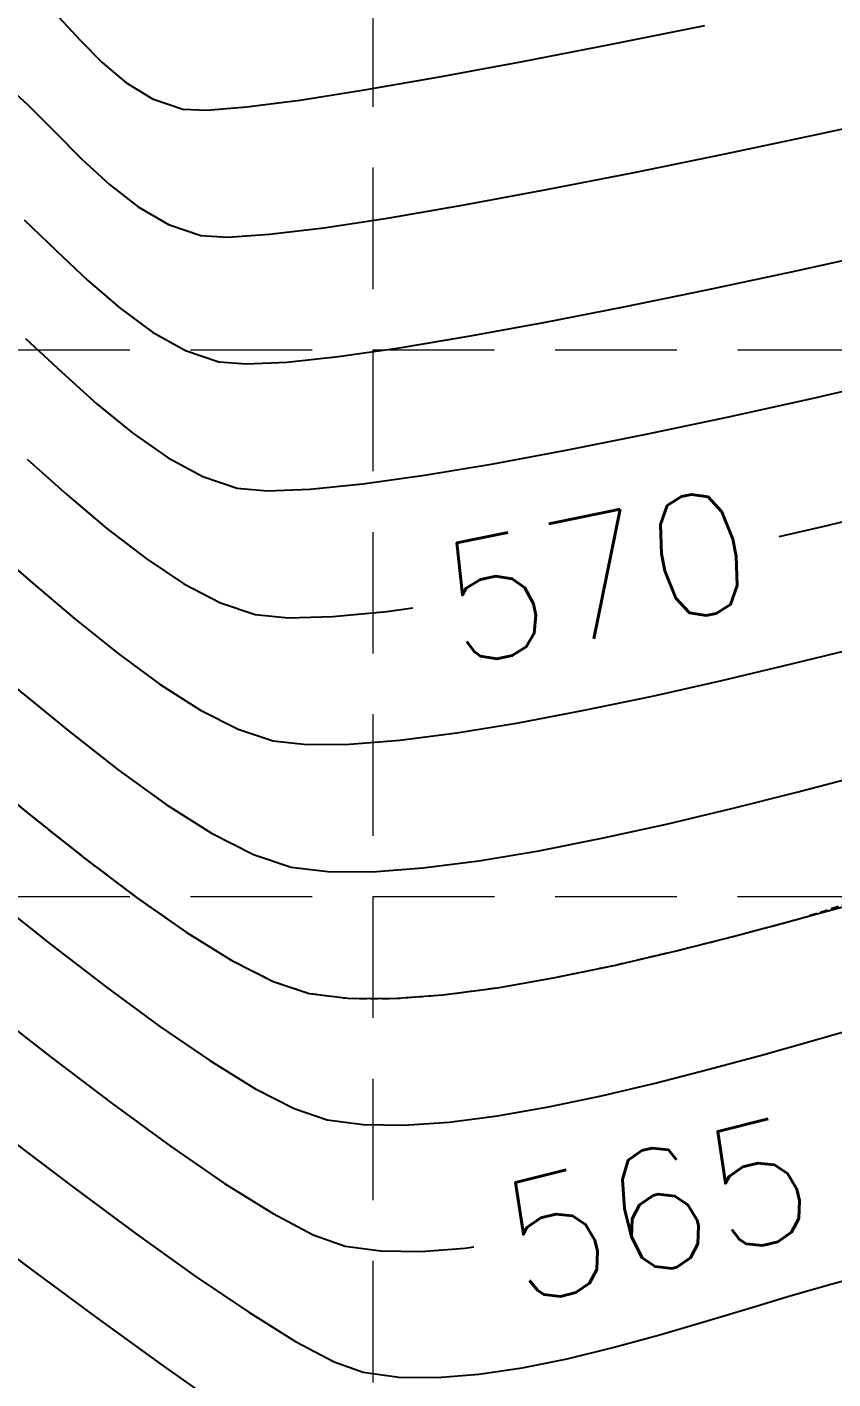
# Model space of a CAD drawing. Header units: inches. Extents: x 2547543 to 2548696, y 7125653 to 7126375.
# Drawn here: x 2548108.21 to 2548134.72, y 7125854.49 to 7125899 of the extents above; entities that cross this region are included whole.
import ezdxf

# ---------------------------------------------------------------- set-up
doc = ezdxf.new("R2010")
doc.units = ezdxf.units.IN
doc.header["$MEASUREMENT"] = 0
doc.linetypes.add('DASHED2', pattern=[0.375, 0.25, -0.125])
doc.linetypes.add('HIDDEN', pattern=[0.375, 0.25, -0.125])
for name, color, linetype in [('CONT-MJR', 6, 'Continuous'), ('CONT-MNR', 14, 'Continuous'), ('GRID', 254, 'HIDDEN'), ('V-100YR-LINE', 2, 'DASHED2')]:
    doc.layers.add(name, color=color, linetype=linetype)
doc.styles.add('L80', font='simplex', dxfattribs={"height": 3.2})

msp = doc.modelspace()

# ---------------------------------------------------------------- linework, layer by layer
at = {"layer": 'CONT-MJR', "color": 35, "extrusion": (0.6637860606359386, 0.747922499798891, 0), "elevation": 7021008.262583165}
msp.add_lwpolyline([(2824275.524099344, 570), (2824273.75770066, 570)], dxfattribs=at)
at = {"layer": 'CONT-MJR', "color": 35, "extrusion": (-0.645385673017661, -0.7638568799608606, 0), "elevation": -7087668.597900781}
msp.add_lwpolyline([(-2652552.191386411, 570.0000000000005), (-2652550.477526556, 570.0000000000005)], dxfattribs=at)
at = {"layer": 'CONT-MJR', "color": 35}
for points, elevation in [([(2548134.394658295, 7125882.559413654), (2548136.911416539, 7125883.159514984)], 570), ([(2548132.957294618, 7125882.228587432), (2548134.394658295, 7125882.559413654)], 570), ([(2548112.121359013, 7125881.503240512), (2548113.369693822, 7125880.669130454)], 570), ([(2548118.26911524, 7125879.591436242), (2548120.047461895, 7125879.761003147)], 570), ([(2548120.047461895, 7125879.761003147), (2548120.897460217, 7125879.879104439)], 570), ([(2548108.962144382, 7125865.108567122), (2548111.002297813, 7125863.560273349)], 565), ([(2548112.93089481, 7125862.15123803), (2548114.705027462, 7125860.929397903)], 565), ([(2548114.705027462, 7125860.929397903), (2548116.28178786, 7125859.94268971)], 565), ([(2548122.60665122, 7125858.796035212), (2548122.904062171, 7125858.837128351)], 565)]:
    msp.add_lwpolyline(points, dxfattribs=dict(at, elevation=elevation))
at = {"layer": 'CONT-MJR', "color": 35, "extrusion": (0.6116169098331727, 0.7911540656573287, 0), "elevation": 7196138.58425514}
msp.add_lwpolyline([(2342361.984341796, 570.0000000000009), (2342360.360285422, 570.0000000000009)], dxfattribs=at)
at = {"layer": 'CONT-MJR', "color": 35, "extrusion": (0.4641310592597209, 0.8857665379943236, 0), "elevation": 7494525.207846208}
msp.add_lwpolyline([(1050308.985231141, 570), (1050307.631023675, 570)], dxfattribs=at)
at = {"layer": 'CONT-MJR', "color": 35, "extrusion": (-0.3140424546259534, -0.9494089407060089, 0), "elevation": -7565590.374926254}
msp.add_lwpolyline([(181373.8946265881, 570), (181375.0936982417, 570)], dxfattribs=at)
at = {"layer": 'CONT-MJR', "color": 35, "extrusion": (-0.1004046844439049, -0.9949466816577258, 0), "elevation": -7345713.079179792}
msp.add_lwpolyline([(1819767.568717996, 570), (1819768.671773456, 570)], dxfattribs=at)
at = {"layer": 'CONT-MJR', "color": 35, "extrusion": (0.02604742828360975, -0.9996607081804358, 0), "elevation": -7057089.910910738}
msp.add_lwpolyline([(2732863.086530881, 570.0000000000009), (2732864.551046822, 570.0000000000009)], dxfattribs=at)
at = {"layer": 'CONT-MJR', "color": 35, "extrusion": (0.6138090925312052, 0.7894544938918383, 0), "elevation": 7189598.682549844}
msp.add_lwpolyline([(2362307.395912488, 565.0000000000009), (2362304.724698414, 565.0000000000009)], dxfattribs=at)
at = {"layer": 'CONT-MJR', "color": 35, "extrusion": (-0.5899281510968382, -0.8074557427769439, 0), "elevation": -7257021.866362735}
msp.add_lwpolyline([(-2146260.653041906, 565), (-2146258.264555585, 565)], dxfattribs=at)
at = {"layer": 'CONT-MJR', "color": 35, "extrusion": (0.4658650896234191, 0.8848557612798619, 0), "elevation": 7492436.644348374}
msp.add_lwpolyline([(1064974.008494067, 565.0000000000009), (1064972.498100746, 565.0000000000009)], dxfattribs=at)
at = {"layer": 'CONT-MJR', "color": 35, "extrusion": (-0.3335235486190116, -0.942741768734462, 0), "elevation": -7567702.373118385}
msp.add_lwpolyline([(25575.0500219143, 565), (25576.16728667356, 565)], dxfattribs=at)
at = {"layer": 'CONT-MJR', "color": 35, "extrusion": (-0.1330526565879456, -0.9911089700809343, 0), "elevation": -7401536.60058818}
msp.add_lwpolyline([(1577348.819566648, 565.0000000000009), (1577350.011709357, 565.0000000000009)], dxfattribs=at)
at = {"layer": 'CONT-MJR', "color": 35, "extrusion": (-0.01319510688157513, -0.9999129407875387, 0), "elevation": -7158861.049959885}
msp.add_lwpolyline([(2453871.548523508, 565), (2453872.868321906, 565)], dxfattribs=at)
at = {"layer": 'CONT-MJR', "color": 35, "extrusion": (0.07348403529202566, -0.9972963935346405, 0), "elevation": -6919346.946567448}
msp.add_lwpolyline([(3064868.907399934, 565.0000000000009), (3064870.345151193, 565.0000000000009)], dxfattribs=at)
at = {"layer": 'CONT-MNR', "color": 35, "extrusion": (0.7352739041931082, 0.6777700832971487, 0), "elevation": 6703279.621676903}
msp.add_lwpolyline([(3512455.599777632, 574), (3512454.564447886, 574)], dxfattribs=at)
at = {"layer": 'CONT-MNR', "color": 35}
for points, elevation in [([(2548127.437026769, 7125898.440827131), (2548130.509573777, 7125899.058499773)], 574), ([(2548121.778088124, 7125897.363524979), (2548124.506032904, 7125897.870764435)], 574), ([(2548107.325311288, 7125897.273099706), (2548108.231792453, 7125896.439759613)], 573), ([(2548117.177329591, 7125896.598368949), (2548119.314688372, 7125896.934322054)], 574), ([(2548112.329457015, 7125896.644228145), (2548113.336458495, 7125896.302141479)], 574), ([(2548115.427507722, 7125896.370878957), (2548117.177329591, 7125896.598368949)], 574), ([(2548114.126718709, 7125896.26706537), (2548115.427507722, 7125896.370878957)], 574), ([(2548109.121257314, 7125895.549556931), (2548110.011303313, 7125894.656691996)], 573), ([(2548131.178855103, 7125894.828353388), (2548134.2338735, 7125895.471541569)], 573), ([(2548125.297652864, 7125893.650093461), (2548128.179538386, 7125894.215822671)], 573), ([(2548122.594928049, 7125893.147309805), (2548125.297652864, 7125893.650093461)], 573), ([(2548111.863528505, 7125893.079776709), (2548112.860902585, 7125892.504127027)], 573), ([(2548117.9738786, 7125892.395155339), (2548120.133093457, 7125892.723615749)], 573), ([(2548127.839515326, 7125889.790357502), (2548130.575637121, 7125890.352789169)], 572), ([(2548125.206581768, 7125889.274578827), (2548127.839515326, 7125889.790357502)], 572), ([(2548122.729445434, 7125888.820157997), (2548125.206581768, 7125889.274578827)], 572), ([(2548118.453000387, 7125888.15420929), (2548120.460715312, 7125888.441799867)], 572), ([(2548109.337175459, 7125887.646308379), (2548110.516089119, 7125886.590964428)], 571), ([(2548133.932628594, 7125886.753121576), (2548136.593335367, 7125887.359580558)], 571), ([(2548112.84695932, 7125884.818054868), (2548113.990797576, 7125884.198904234)], 571), ([(2548121.281912218, 7125884.243734302), (2548123.548896181, 7125884.622565588)], 571), ([(2548119.252178098, 7125883.958421187), (2548121.281912218, 7125884.243734302)], 571), ([(2548116.115799768, 7125883.732339666), (2548117.512528917, 7125883.782623794)], 571), ([(2548117.512528917, 7125883.782623794), (2548119.252178098, 7125883.958421187)], 571), ([(2548109.776825995, 7125879.517151023), (2548111.202862416, 7125878.374757869)], 569), ([(2548131.072228582, 7125877.488530725), (2548133.363738368, 7125878.031139086)], 569), ([(2548112.586731236, 7125877.358734054), (2548113.909939637, 7125876.51264334)], 569), ([(2548128.783189678, 7125876.974533392), (2548131.072228582, 7125877.488530725)], 569), ([(2548107.885602051, 7125877.21618887), (2548109.562282558, 7125875.835496343)], 568), ([(2548126.537946679, 7125876.504942985), (2548128.783189678, 7125876.974533392)], 569), ([(2548113.909939637, 7125876.51264334), (2548115.153994801, 7125875.880049489)], 569), ([(2548122.344148483, 7125875.762166541), (2548124.377824606, 7125876.095555401)], 569), ([(2548109.562282558, 7125875.835496343), (2548111.20524306, 7125874.548971609)], 568), ([(2548118.821434169, 7125875.386568571), (2548120.47824333, 7125875.520572297)], 569), ([(2548116.300403912, 7125875.504516259), (2548117.415046022, 7125875.375951258)], 569), ([(2548117.415046022, 7125875.375951258), (2548118.821434169, 7125875.386568571)], 569), ([(2548106.532674057, 7125874.509610705), (2548108.328032054, 7125873.040965999)], 567), ([(2548131.400546565, 7125873.273945399), (2548133.539920775, 7125873.812897088)], 568), ([(2548127.11583786, 7125872.291686021), (2548129.246782058, 7125872.761157768)], 568), ([(2548125.044924574, 7125871.882681981), (2548127.11583786, 7125872.291686021)], 568), ([(2548123.071252805, 7125871.551297473), (2548125.044924574, 7125871.882681981)], 568), ([(2548111.812101565, 7125870.3409957), (2548113.438836467, 7125869.202179722)], 567), ([(2548113.438836467, 7125869.202179722), (2548114.947387058, 7125868.26581627)], 567), ([(2548123.686254424, 7125867.371638195), (2548125.588695387, 7125867.706111418)], 567), ([(2548120.236836961, 7125867.010763586), (2548121.891071117, 7125867.133614847)], 567), ([(2548118.757243451, 7125867.021806623), (2548120.236836961, 7125867.010763586)], 567), ([(2548130.656072484, 7125864.686889224), (2548132.412422221, 7125865.165579086)], 566), ([(2548115.701670676, 7125864.054491669), (2548117.000760696, 7125863.392074347)], 566), ([(2548117.000760696, 7125863.392074347), (2548118.078771163, 7125863.025941128)], 566), ([(2548122.093570823, 7125862.94774313), (2548123.689124912, 7125863.152939042)], 566), ([(2548118.078771163, 7125863.025941128), (2548119.262079956, 7125862.867626309)], 566), ([(2548105.980408828, 7125859.874117118), (2548108.276400112, 7125858.149244787)], 563), ([(2548111.79575274, 7125859.268613116), (2548113.73918498, 7125857.878158003)], 564), ([(2548134.693903422, 7125857.62392019), (2548135.942120761, 7125857.963147885)], 564), ([(2548133.354561763, 7125857.231223559), (2548134.693903422, 7125857.62392019)], 564), ([(2548115.501586785, 7125856.682541232), (2548117.039132128, 7125855.725979808)], 564), ([(2548128.985929121, 7125855.929748464), (2548130.480960785, 7125856.364394853)], 564), ([(2548117.039132128, 7125855.725979808), (2548118.307994985, 7125855.052690742)], 564), ([(2548125.977472573, 7125855.156705828), (2548127.478228441, 7125855.520604509)], 564), ([(2548112.607644571, 7125854.974133085), (2548114.55471296, 7125853.605707426)], 563), ([(2548121.713012101, 7125854.533909863), (2548123.075250576, 7125854.643615662)], 564)]:
    msp.add_lwpolyline(points, dxfattribs=dict(at, elevation=elevation))
at = {"layer": 'CONT-MNR', "color": 35, "extrusion": (0.7147991924273467, 0.6993297609177042, 0), "elevation": 6804739.880680995}
msp.add_lwpolyline([(3311617.416002234, 574.0000000000009), (3311616.384629121, 574.0000000000009)], dxfattribs=at)
at = {"layer": 'CONT-MNR', "color": 35, "extrusion": (0.1909171681529681, -0.9816061506044323, 0), "elevation": -6508344.463728417}
msp.add_lwpolyline([(3861710.929661391, 574.0000000000009), (3861713.915577752, 574.0000000000009)], dxfattribs=at)
at = {"layer": 'CONT-MNR', "color": 35, "extrusion": (-0.6462171491274249, -0.763153586228633, 0), "elevation": -7084787.302270238}
msp.add_lwpolyline([(-2660277.580303382, 574.0000000000009), (-2660276.559972681, 574.0000000000009)], dxfattribs=at)
at = {"layer": 'CONT-MNR', "color": 35, "extrusion": (0.1716461100538296, -0.9851586739725681, 0), "elevation": -6582764.406362616}
msp.add_lwpolyline([(3733434.334603176, 574), (3733436.835113821, 574)], dxfattribs=at)
at = {"layer": 'CONT-MNR', "color": 35, "extrusion": (-0.5168669531494947, -0.8560657408995865, 0), "elevation": -7417271.046324152}
msp.add_lwpolyline([(-1501789.838596288, 574), (-1501788.81774842, 574)], dxfattribs=at)
at = {"layer": 'CONT-MNR', "color": 35, "extrusion": (0.7073998751785137, 0.7068135656574677, 0), "elevation": 6839211.716203671}
msp.add_lwpolyline([(3239820.787026597, 573), (3239819.528611502, 573)], dxfattribs=at)
at = {"layer": 'CONT-MNR', "color": 35, "extrusion": (-0.04434186202543146, -0.9990164159172349, 0), "elevation": -7231875.473953664}
msp.add_lwpolyline([(2229631.542102584, 574), (2229632.33314085, 574)], dxfattribs=at)
at = {"layer": 'CONT-MNR', "color": 35, "extrusion": (0.2108612103155338, -0.9775160100910205, 0), "elevation": -6428374.241065976}
msp.add_lwpolyline([(3993416.953183601, 573.0000000000005), (3993420.072304446, 573.0000000000005)], dxfattribs=at)
at = {"layer": 'CONT-MNR', "color": 35, "extrusion": (0.6795724746449898, 0.7336083776136181, 0), "elevation": 6959241.444190433}
msp.add_lwpolyline([(2973247.014534449, 573.0000000000009), (2973245.776510715, 573.0000000000009)], dxfattribs=at)
at = {"layer": 'CONT-MNR', "color": 35, "extrusion": (0.2000933755580027, -0.9797768322724335, 0), "elevation": -6471922.493088891}
msp.add_lwpolyline([(3922441.183485447, 573.0000000000009), (3922444.244709818, 573.0000000000009)], dxfattribs=at)
at = {"layer": 'CONT-MNR', "color": 35, "extrusion": (-0.6146514197287399, -0.7887988540974464, 0), "elevation": -7187096.870294236}
msp.add_lwpolyline([(-2369993.777013639, 573.0000000000009), (-2369992.580256564, 573.0000000000009)], dxfattribs=at)
at = {"layer": 'CONT-MNR', "color": 35, "extrusion": (-0.1696113804754651, 0.9855110246025699, 0), "elevation": 6590455.665867249}
msp.add_lwpolyline([(-3719832.985147908, 573.0000000000009), (-3719835.483176374, 573.0000000000009)], dxfattribs=at)
at = {"layer": 'CONT-MNR', "color": 35, "extrusion": (-0.6952158586824202, -0.71880102242308, 0), "elevation": -6893584.097126964}
msp.add_lwpolyline([(-3122450.862678159, 572), (-3122449.407253121, 572)], dxfattribs=at)
at = {"layer": 'CONT-MNR', "color": 35, "extrusion": (-0.320530068418922, -0.9472383413055878, 0), "elevation": -7566665.38557545}
msp.add_lwpolyline([(129607.387927081, 573), (129608.5157794356, 573)], dxfattribs=at)
at = {"layer": 'CONT-MNR', "color": 35, "extrusion": (-0.06129894038236575, -0.9981194517230888, 0), "elevation": -7268688.242262611}
msp.add_lwpolyline([(2106512.440367145, 573.0000000000009), (2106513.323005558, 573.0000000000009)], dxfattribs=at)
at = {"layer": 'CONT-MNR', "color": 35, "extrusion": (0.06529130668953403, -0.9978662461827102, 0), "elevation": -6944317.443511561}
msp.add_lwpolyline([(3007936.566310471, 573.0000000000009), (3007937.938024215, 573.0000000000009)], dxfattribs=at)
at = {"layer": 'CONT-MNR', "color": 35, "extrusion": (0.1200714859581232, -0.9927652483139245, 0), "elevation": -6768382.02161449}
msp.add_lwpolyline([(3385297.653789108, 573), (3385299.461734753, 573)], dxfattribs=at)
at = {"layer": 'CONT-MNR', "color": 35, "extrusion": (-0.6857146865076479, -0.7278704340112452, 0), "elevation": -6934001.717510687}
msp.add_lwpolyline([(-3031635.233100459, 572.0000000000009), (-3031633.792028412, 572.0000000000009)], dxfattribs=at)
at = {"layer": 'CONT-MNR', "color": 35, "extrusion": (0.214525677522783, -0.9767183492099404, 0), "elevation": -6413348.406594943}
msp.add_lwpolyline([(4017495.194624603, 572.0000000000009), (4017498.045673029, 572.0000000000009)], dxfattribs=at)
at = {"layer": 'CONT-MNR', "color": 35, "extrusion": (-0.6536981237217551, -0.7567554182446644, 0), "elevation": -7058251.226201734}
msp.add_lwpolyline([(-2729885.143230638, 572), (-2729883.747655282, 572)], dxfattribs=at)
at = {"layer": 'CONT-MNR', "color": 35, "extrusion": (0.2085993939532649, -0.978001172209078, 0), "elevation": -6437590.624269483}
msp.add_lwpolyline([(3978531.098884135, 572), (3978533.948268294, 572)], dxfattribs=at)
at = {"layer": 'CONT-MNR', "color": 35, "extrusion": (-0.5919436903414438, -0.8059793219834818, 0), "elevation": -7251658.169515438}
msp.add_lwpolyline([(-2164400.480592892, 572), (-2164399.155810221, 572)], dxfattribs=at)
at = {"layer": 'CONT-MNR', "color": 35, "extrusion": (0.4867343013882458, 0.8735500671696479, 0), "elevation": 7465074.454918227}
msp.add_lwpolyline([(1242510.883533556, 572), (1242509.642816559, 572)], dxfattribs=at)
at = {"layer": 'CONT-MNR', "color": 35, "extrusion": (0.6818791118429426, 0.731464884209953, 0), "elevation": 6949839.113812008}
msp.add_lwpolyline([(2995143.05468744, 571.0000000000009), (2995141.438086009, 571.0000000000009)], dxfattribs=at)
at = {"layer": 'CONT-MNR', "color": 35, "extrusion": (0.1644990067336424, -0.9863772487155436, 0), "elevation": -6609650.951051108}
msp.add_lwpolyline([(3685609.620206974, 572.0000000000009), (3685611.920270287, 572.0000000000009)], dxfattribs=at)
at = {"layer": 'CONT-MNR', "color": 35, "extrusion": (-0.3187571318698438, -0.9478364262266518, 0), "elevation": -7566405.876305092}
msp.add_lwpolyline([(143766.9815380075, 572), (143768.1466674642, 572)], dxfattribs=at)
at = {"layer": 'CONT-MNR', "color": 35, "extrusion": (-0.07998488724441606, -0.9967960763428487, 0), "elevation": -7306867.834735121}
msp.add_lwpolyline([(1969987.210794474, 572.0000000000009), (1969988.122731664, 572.0000000000009)], dxfattribs=at)
at = {"layer": 'CONT-MNR', "color": 35, "extrusion": (0.04659659086348376, -0.9989137889327093, 0), "elevation": -6999414.199624258}
msp.add_lwpolyline([(2877389.723358447, 572.0000000000009), (2877391.052659919, 572.0000000000009)], dxfattribs=at)
at = {"layer": 'CONT-MNR', "color": 35, "extrusion": (0.1068861680673181, -0.9942712643317643, 0), "elevation": -6812707.207349579}
msp.add_lwpolyline([(3295178.130959862, 572), (3295179.83481152, 572)], dxfattribs=at)
at = {"layer": 'CONT-MNR', "color": 35, "extrusion": (0.2154333707043511, -0.9765185419575819, 0), "elevation": -6409607.460200817}
msp.add_lwpolyline([(4023451.082826116, 571), (4023453.83508558, 571)], dxfattribs=at)
at = {"layer": 'CONT-MNR', "color": 35, "extrusion": (-0.6335672695852502, -0.773687608088879, 0), "elevation": -7127609.57435593}
msp.add_lwpolyline([(-2543286.98047237, 571), (-2543285.466578405, 571)], dxfattribs=at)
at = {"layer": 'CONT-MNR', "color": 35, "extrusion": (-0.2070795296602723, 0.9783241121405934, 0), "elevation": 6443760.431159347}
msp.add_lwpolyline([(-3968520.671647584, 571), (-3968523.392344028, 571)], dxfattribs=at)
at = {"layer": 'CONT-MNR', "color": 35, "extrusion": (0.5744300471263931, 0.8185536762841945, 0), "elevation": 7296631.797358752}
msp.add_lwpolyline([(2007556.63001881, 571), (2007555.213386969, 571)], dxfattribs=at)
at = {"layer": 'CONT-MNR', "color": 35, "extrusion": (0.196583061479254, -0.980487174796001, 0), "elevation": -6485920.518775944}
msp.add_lwpolyline([(3899233.167616313, 571), (3899235.801998931, 571)], dxfattribs=at)
at = {"layer": 'CONT-MNR', "color": 35, "extrusion": (0.1830155721674368, -0.9831100143647331, 0), "elevation": -6539182.244397332}
msp.add_lwpolyline([(3809233.63015642, 571), (3809236.123670551, 571)], dxfattribs=at)
at = {"layer": 'CONT-MNR', "color": 35, "extrusion": (-0.3167303607908276, -0.948515618507841, 0), "elevation": -7566077.521980373}
msp.add_lwpolyline([(159942.0447372505, 571), (159943.2297764299, 571)], dxfattribs=at)
at = {"layer": 'CONT-MNR', "color": 35, "extrusion": (-0.09076175128200076, -0.9958726346798692, 0), "elevation": -7327744.088087398}
msp.add_lwpolyline([(1890840.417610151, 571), (1890841.422732682, 571)], dxfattribs=at)
at = {"layer": 'CONT-MNR', "color": 35, "extrusion": (-0.6559766440679148, -0.7547811884496037, 0), "elevation": -7049980.284603161}
msp.add_lwpolyline([(-2751149.031526207, 569), (-2751147.103956741, 569)], dxfattribs=at)
at = {"layer": 'CONT-MNR', "color": 35, "extrusion": (-0.6454877401621323, -0.7637706313418864, 0), "elevation": -7087311.1192091}
msp.add_lwpolyline([(-2653498.351316221, 569), (-2653496.453218617, 569)], dxfattribs=at)
at = {"layer": 'CONT-MNR', "color": 35, "extrusion": (-0.5918130627983674, -0.8060752438210813, 0), "elevation": -7251999.643689161}
msp.add_lwpolyline([(-2163218.546963557, 569), (-2163216.830164993, 569)], dxfattribs=at)
at = {"layer": 'CONT-MNR', "color": 35, "extrusion": (-0.2393943856299335, 0.9709224109726105, 0), "elevation": 6308665.857175037}
msp.add_lwpolyline([(-4179934.982338984, 569), (-4179937.302458102, 569)], dxfattribs=at)
at = {"layer": 'CONT-MNR', "color": 35, "extrusion": (0.1862060006173263, -0.9825107253023249, 0), "elevation": -6526773.641588405}
msp.add_lwpolyline([(3830440.41926497, 569.0000000000009), (3830442.617838498, 569.0000000000009)], dxfattribs=at)
at = {"layer": 'CONT-MNR', "color": 35, "extrusion": (-0.3112972131984123, -0.9503126038598575, 0), "elevation": -7565030.808699211}
msp.add_lwpolyline([(203240.6438703723, 569.0000000000009), (203241.8502198467, 569.0000000000009)], dxfattribs=at)
at = {"layer": 'CONT-MNR', "color": 35, "extrusion": (0.1284064392245652, -0.9917216274568526, 0), "elevation": -6739689.790990487}
msp.add_lwpolyline([(3442034.489593792, 569.0000000000009), (3442036.371074544, 569.0000000000009)], dxfattribs=at)
at = {"layer": 'CONT-MNR', "color": 35, "extrusion": (0.5854391280128655, 0.8107163667963881, 0), "elevation": 7268827.126666425}
msp.add_lwpolyline([(2105970.323771191, 568), (2105968.372526637, 568)], dxfattribs=at)
at = {"layer": 'CONT-MNR', "color": 35, "extrusion": (0.2538649423964235, -0.9672396761000144, 0), "elevation": -6245546.104385773}
msp.add_lwpolyline([(4273665.404847857, 568), (4273667.563333866, 568)], dxfattribs=at)
at = {"layer": 'CONT-MNR', "color": 35, "extrusion": (-0.5359511260088939, -0.8442490097890543, 0), "elevation": -7381675.48490533}
msp.add_lwpolyline([(-1667878.178702438, 568), (-1667876.409654834, 568)], dxfattribs=at)
at = {"layer": 'CONT-MNR', "color": 35, "extrusion": (-0.621680852870645, -0.7832706538445235, 0), "elevation": -7165597.394588262}
msp.add_lwpolyline([(-2434160.353391337, 567), (-2434158.093459096, 567)], dxfattribs=at)
at = {"layer": 'CONT-MNR', "color": 35, "extrusion": (0.2316147814569864, -0.9728075827267345, 0), "elevation": -6341918.656982588}
msp.add_lwpolyline([(4129296.915303198, 568), (4129299.129270836, 568)], dxfattribs=at)
at = {"layer": 'CONT-MNR', "color": 35, "extrusion": (-0.4549490737330813, -0.8905174564877499, 0), "elevation": -7504976.048766553}
msp.add_lwpolyline([(-972768.8264823756, 568.0000000000009), (-972767.2793000382, 568.0000000000009)], dxfattribs=at)
at = {"layer": 'CONT-MNR', "color": 35, "extrusion": (0.6028460326013764, 0.7978575442876883, 0), "elevation": 7221548.507729436}
msp.add_lwpolyline([(2262774.579093842, 567.0000000000009), (2262772.43092727, 567.0000000000009)], dxfattribs=at)
at = {"layer": 'CONT-MNR', "color": 35, "extrusion": (-0.314881920858231, -0.9491308528947053, 0), "elevation": -7565740.289189371}
msp.add_lwpolyline([(174687.0023015258, 568), (174688.3032122143, 568)], dxfattribs=at)
at = {"layer": 'CONT-MNR', "color": 35, "extrusion": (0.1275971027614067, -0.9918260832257312, 0), "elevation": -6742492.148921684}
msp.add_lwpolyline([(3436533.635556106, 568), (3436535.489933278, 568)], dxfattribs=at)
at = {"layer": 'CONT-MNR', "color": 35, "extrusion": (-0.1232586292895241, -0.9923745816503301, 0), "elevation": -7385610.99040418}
msp.add_lwpolyline([(1650361.301401423, 568), (1650362.523318707, 568)], dxfattribs=at)
at = {"layer": 'CONT-MNR', "color": 35, "extrusion": (-0.003006138224435571, -0.9999954815562796, 0), "elevation": -7133498.99176962}
msp.add_lwpolyline([(2526685.238484567, 568.0000000000005), (2526686.697174747, 568.0000000000005)], dxfattribs=at)
at = {"layer": 'CONT-MNR', "color": 35, "extrusion": (0.0745658810388743, -0.9972160896139294, 0), "elevation": -6916030.622861151}
msp.add_lwpolyline([(3072372.691407202, 568), (3072374.363619412, 568)], dxfattribs=at)
at = {"layer": 'CONT-MNR', "color": 35, "extrusion": (-0.6208610856688375, -0.783920603315229, 0), "elevation": -7168137.080308613}
msp.add_lwpolyline([(-2426661.930727542, 566), (-2426659.516831468, 566)], dxfattribs=at)
at = {"layer": 'CONT-MNR', "color": 35, "extrusion": (-0.2671097516405488, 0.9636661146779649, 0), "elevation": 6186327.77165853}
msp.add_lwpolyline([(-4358939.271476213, 567.0000000000009), (-4358941.277727976, 567.0000000000009)], dxfattribs=at)
at = {"layer": 'CONT-MNR', "color": 35, "extrusion": (0.2581911629934266, -0.9660938481079888, 0), "elevation": -6226353.238958512}
msp.add_lwpolyline([(4301570.696017258, 567), (4301572.760575125, 567)], dxfattribs=at)
at = {"layer": 'CONT-MNR', "color": 35, "extrusion": (0.2452300970333754, -0.969464903701522, 0), "elevation": -6283401.441627083}
msp.add_lwpolyline([(4217799.644114908, 567), (4217801.729868569, 567)], dxfattribs=at)
at = {"layer": 'CONT-MNR', "color": 35, "extrusion": (0.6098653849322621, 0.7925050234928632, 0), "elevation": 7201290.288516991}
msp.add_lwpolyline([(2326431.557823036, 566.0000000000005), (2326429.233608596, 566.0000000000005)], dxfattribs=at)
at = {"layer": 'CONT-MNR', "color": 35, "extrusion": (0.2276116136680849, -0.9737519978533602, 0), "elevation": -6358844.889812106}
msp.add_lwpolyline([(4103174.648109315, 567.0000000000005), (4103176.718330276, 567.0000000000005)], dxfattribs=at)
at = {"layer": 'CONT-MNR', "color": 35, "extrusion": (-0.4513925433789838, -0.8923254853369662, 0), "elevation": -7508793.945664839}
msp.add_lwpolyline([(-942815.8931688606, 567), (-942814.3697584067, 567)], dxfattribs=at)
at = {"layer": 'CONT-MNR', "color": 35, "extrusion": (0.2042071886823165, -0.9789276909406868, 0), "elevation": -6455363.656615498}
msp.add_lwpolyline([(3949584.109955573, 567), (3949586.128498053, 567)], dxfattribs=at)
at = {"layer": 'CONT-MNR', "color": 35, "extrusion": (-0.3159537662050366, -0.9487745873603768, 0), "elevation": -7565929.014904466}
msp.add_lwpolyline([(166143.2986991773, 567.0000000000009), (166144.5415834873, 567.0000000000009)], dxfattribs=at)
at = {"layer": 'CONT-MNR', "color": 35, "extrusion": (-0.5926777805619554, -0.8054396615688568, 0), "elevation": -7249664.883520585}
msp.add_lwpolyline([(-2170993.752898934, 566), (-2170991.570917098, 566)], dxfattribs=at)
at = {"layer": 'CONT-MNR', "color": 35, "extrusion": (-0.127684187710341, -0.9918148759767371, 0), "elevation": -7392895.39016797}
msp.add_lwpolyline([(1617400.265025449, 567), (1617401.546778125, 567)], dxfattribs=at)
at = {"layer": 'CONT-MNR', "color": 35, "extrusion": (0.1314396678629207, -0.9913241718590773, 0), "elevation": -6729120.039971933}
msp.add_lwpolyline([(3462636.4327397, 567.0000000000009), (3462638.243634014, 567.0000000000009)], dxfattribs=at)
at = {"layer": 'CONT-MNR', "color": 35, "extrusion": (-0.5662806675070211, -0.8242124760083425, 0), "elevation": -7316174.629696646}
msp.add_lwpolyline([(-1935054.033387121, 566), (-1935052.045050145, 566)], dxfattribs=at)
at = {"layer": 'CONT-MNR', "color": 35, "extrusion": (-0.2770000520175744, 0.9608699033595866, 0), "elevation": 6141196.553278971}
msp.add_lwpolyline([(-4422290.543017806, 566.0000000000009), (-4422292.246130835, 566.0000000000009)], dxfattribs=at)
at = {"layer": 'CONT-MNR', "color": 35, "extrusion": (-0.2721637161507374, 0.9622509608262395, 0), "elevation": 6163361.415687734}
msp.add_lwpolyline([(-4391344.80641886, 566.0000000000009), (-4391346.583051942, 566.0000000000009)], dxfattribs=at)
at = {"layer": 'CONT-MNR', "color": 35, "extrusion": (-0.5246024594889694, -0.8513473201332838, 0), "elevation": -7403333.030584481}
msp.add_lwpolyline([(-1568916.080460167, 566.0000000000005), (-1568914.334963497, 566.0000000000005)], dxfattribs=at)
at = {"layer": 'CONT-MNR', "color": 35, "extrusion": (0.2492100469266615, -0.9684494579020689, 0), "elevation": -6266020.032726277}
msp.add_lwpolyline([(4243570.99084523, 566), (4243572.825549744, 566)], dxfattribs=at)
at = {"layer": 'CONT-MNR', "color": 35, "extrusion": (0.2303127853911156, -0.9731166532771834, 0), "elevation": -6347430.491160189}
msp.add_lwpolyline([(4120802.466252543, 566.0000000000009), (4120804.286150957, 566.0000000000009)], dxfattribs=at)
at = {"layer": 'CONT-MNR', "color": 35, "extrusion": (0.2051377322578619, -0.9787331152076657, 0), "elevation": -6451601.869315002}
msp.add_lwpolyline([(3955718.148503139, 566), (3955719.925100148, 566)], dxfattribs=at)
at = {"layer": 'CONT-MNR', "color": 35, "extrusion": (0.1718516921479121, -0.9851228329025266, 0), "elevation": -6581951.128320743}
msp.add_lwpolyline([(3734806.4680638, 566), (3734808.173781247, 566)], dxfattribs=at)
at = {"layer": 'CONT-MNR', "color": 35, "extrusion": (-0.0152366375930475, -0.9998839156996467, 0), "elevation": -7163860.436561085}
msp.add_lwpolyline([(2439249.275386424, 566.0000000000009), (2439250.622580697, 566.0000000000009)], dxfattribs=at)
at = {"layer": 'CONT-MNR', "color": 35, "extrusion": (0.06764310950742343, -0.9977095818604564, 0), "elevation": -6937178.840174021}
msp.add_lwpolyline([(3024299.86835421, 566.0000000000009), (3024301.356215016, 566.0000000000009)], dxfattribs=at)
at = {"layer": 'CONT-MNR', "color": 35, "extrusion": (-0.6039740699737076, -0.7970039666145927, 0), "elevation": -7218331.526244261}
msp.add_lwpolyline([(-2272984.332711908, 564), (-2272981.604977639, 564)], dxfattribs=at)
at = {"layer": 'CONT-MNR', "color": 35, "extrusion": (-0.5951936620787566, -0.8035822948654848, 0), "elevation": -7242834.335060764}
msp.add_lwpolyline([(-2193651.338340597, 564), (-2193648.749138893, 564)], dxfattribs=at)
at = {"layer": 'CONT-MNR', "color": 35, "extrusion": (-0.5951627073367884, -0.8036052213590603, 0), "elevation": -7242915.83576669}
msp.add_lwpolyline([(-2193371.912699079, 563), (-2193369.145449707, 563)], dxfattribs=at)
at = {"layer": 'CONT-MNR', "color": 35, "extrusion": (-0.5614053668575413, -0.8275409440405649, 0), "elevation": -7327463.88413166}
msp.add_lwpolyline([(-1891826.407014123, 564.0000000000005), (-1891824.277328797, 564.0000000000005)], dxfattribs=at)
at = {"layer": 'CONT-MNR', "color": 35, "extrusion": (0.2893186490920677, -0.957232844864582, 0), "elevation": -6083882.089694733}
msp.add_lwpolyline([(4500798.85395596, 564), (4500800.327842029, 564)], dxfattribs=at)
at = {"layer": 'CONT-MNR', "color": 35, "extrusion": (-0.5870263568450771, -0.8095678207347402, 0), "elevation": -7264672.143177336}
msp.add_lwpolyline([(-2120197.317315994, 563.0000000000009), (-2120194.714114185, 563.0000000000009)], dxfattribs=at)
at = {"layer": 'CONT-MNR', "color": 35, "extrusion": (0.2882974398523813, -0.9575409057447952, 0), "elevation": -6088679.463299152}
msp.add_lwpolyline([(4494305.315305947, 564.0000000000009), (4494306.842915696, 564.0000000000009)], dxfattribs=at)
at = {"layer": 'CONT-MNR', "color": 35, "extrusion": (0.2618975192434085, -0.9650956892527023, 0), "elevation": -6209784.179908992}
msp.add_lwpolyline([(4325430.728237896, 564), (4325432.29046711, 564)], dxfattribs=at)
at = {"layer": 'CONT-MNR', "color": 35, "extrusion": (-0.3400354719483016, -0.940412610409333, 0), "elevation": -7567694.562938618}
msp.add_lwpolyline([(-26760.89622350922, 564.0000000000009), (-26759.87927165907, 564.0000000000009)], dxfattribs=at)
at = {"layer": 'CONT-MNR', "color": 35, "extrusion": (-0.1987178558745276, 0.9800567400699975, 0), "elevation": 6477384.244350565}
msp.add_lwpolyline([(-3913341.192586677, 564.0000000000009), (-3913342.696782474, 564.0000000000009)], dxfattribs=at)
at = {"layer": 'CONT-MNR', "color": 35, "extrusion": (-0.134013970056513, -0.9909794426877341, 0), "elevation": -7403059.104901584}
msp.add_lwpolyline([(1570169.729170419, 564), (1570170.911661562, 564)], dxfattribs=at)
at = {"layer": 'CONT-MNR', "color": 35, "extrusion": (0.1483241219480386, -0.9889388023777524, 0), "elevation": -6669086.039423142}
msp.add_lwpolyline([(3576873.915493066, 564), (3576875.35949017, 564)], dxfattribs=at)
at = {"layer": 'CONT-MNR', "color": 35, "extrusion": (-0.01136393406686988, -0.9999354284165173, 0), "elevation": -7154351.093339972}
msp.add_lwpolyline([(2466978.158743917, 564.0000000000009), (2466979.435664727, 564.0000000000009)], dxfattribs=at)
at = {"layer": 'GRID', "color": 252, "linetype": 'HIDDEN', "lineweight": 0, "ltscale": 16}
for p, q in [((2548119.583313594, 7126356.376313465), (2548119.583313594, 7125726.296813901)), ((2547561.583313602, 7125888.376313471), (2548677.583313586, 7125888.376313471)), ((2547561.583313602, 7125870.376313471), (2548677.583313586, 7125870.376313471))]:
    msp.add_line(p, q, dxfattribs=at)
at = {"layer": 'V-100YR-LINE', "color": 5}
for p, q in [((2548133.597205939, 7125869.634058806, 567), (2548155.913335096, 7125876.793063579, 567)), ((2548106.532674057, 7125874.509610705, 567), (2548108.328032054, 7125873.040965999, 567)), ((2548108.328032054, 7125873.040965999, 567), (2548110.098170658, 7125871.636009396, 567)), ((2548110.098170658, 7125871.636009396, 567), (2548111.812101565, 7125870.3409957, 567)), ((2548111.812101565, 7125870.3409957, 567), (2548113.438836467, 7125869.202179722, 567)), ((2548133.597205939, 7125869.634058806, 567), (2548134.487966824, 7125869.880960627, 567)), ((2548131.602649285, 7125869.101008209, 567), (2548133.597205939, 7125869.634058806, 567)), ((2548113.438836467, 7125869.202179722, 567), (2548114.947387058, 7125868.26581627, 567)), ((2548129.580584312, 7125868.589518636, 567), (2548131.602649285, 7125869.101008209, 567)), ((2548127.564702515, 7125868.118312303, 567), (2548129.580584312, 7125868.589518636, 567)), ((2548114.947387058, 7125868.26581627, 567), (2548116.306765031, 7125867.578160151, 567)), ((2548125.588695387, 7125867.706111418, 567), (2548127.564702515, 7125868.118312303, 567)), ((2548116.306765031, 7125867.578160151, 567), (2548117.485982079, 7125867.185466172, 567)), ((2548123.686254424, 7125867.371638195, 567), (2548125.588695387, 7125867.706111418, 567)), ((2548117.485982079, 7125867.185466172, 567), (2548118.757243451, 7125867.021806623, 567)), ((2548120.236836961, 7125867.010763586, 567), (2548121.891071117, 7125867.133614847, 567)), ((2548121.891071117, 7125867.133614847, 567), (2548123.686254424, 7125867.371638195, 567)), ((2548118.757243451, 7125867.021806623, 567), (2548120.236836961, 7125867.010763586, 567))]:
    msp.add_line(p, q, dxfattribs=at)

# ---------------------------------------------------------------- texts
at = {"layer": 'CONT-MJR', "color": 35, "char_height": 4, "width": 15.04761904761904, "attachment_point": 1, "style": 'L80'}
for s, insert, rotation in [('\\Fsimplex.shx;\\W1.0000000000;\\T1.0000000000;\\o\\l570', (2548121.512218316, 7125881.842073054, 570), 11.698398301110322), ('\\Fsimplex.shx;\\W1.0000000000;\\T1.0000000000;\\o\\l565', (2548123.453134123, 7125860.748557945, 565), 14.160560621595739)]:
    msp.add_mtext(s, dxfattribs=dict(at, insert=insert, rotation=rotation))

doc.saveas('drawing.dxf')
